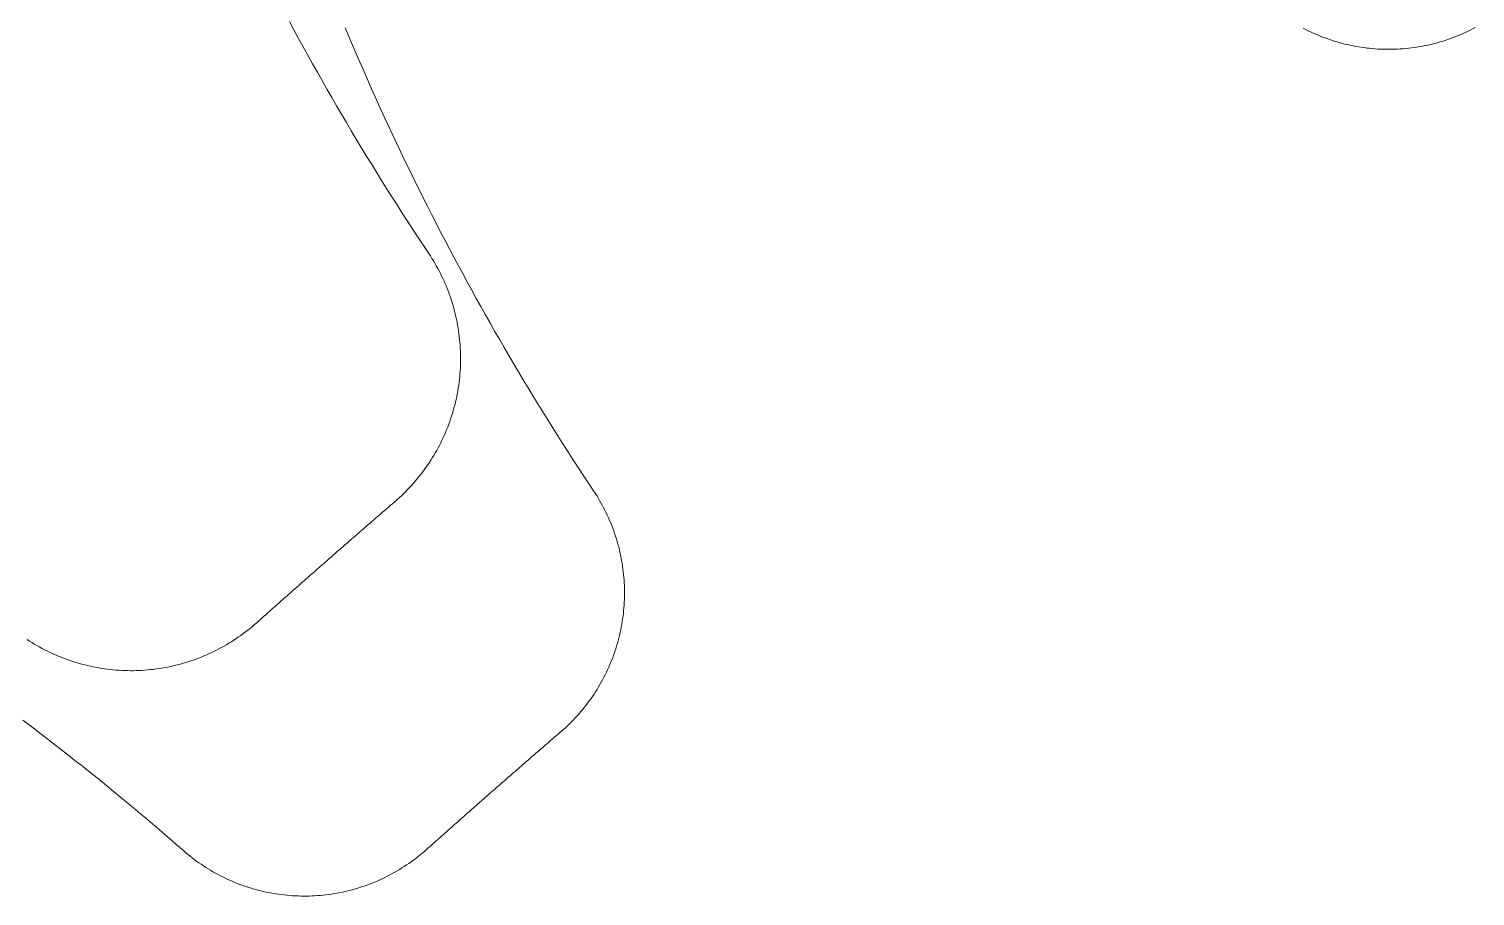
# Model space of a CAD drawing. Header units: millimetres. Extents: x 168.5 to 245.6, y 23.5 to 109.
# Drawn here: x 184.51 to 189.79, y 94.25 to 97.42 of the extents above; entities that cross this region are included whole.
import ezdxf

# ---------------------------------------------------------------- set-up
doc = ezdxf.new("R2010")
doc.units = ezdxf.units.MM
doc.layers.get('0').update_dxf_attribs({"true_color": 0xc2ced6})

# ---------------------------------------------------------------- blocks, each defined once
blk = doc.blocks.new('A$C346350F0')
at = {"color": 0, "linetype": 'Continuous', "lineweight": 0}
for points in [[(-21.5861, 31.1981), (-21.5694, 31.167), (-21.5525, 31.1359), (-21.5355, 31.1049), (-21.5184, 31.074), (-21.5012, 31.0431), (-21.4839, 31.0122), (-21.4665, 30.9815), (-21.449, 30.9508), (-21.4314, 30.9201), (-21.4137, 30.8895), (-21.3958, 30.859), (-21.3779, 30.8285), (-21.3599, 30.7981), (-21.3417, 30.7677), (-21.3235, 30.7375), (-21.3051, 30.7072), (-21.2867, 30.6771), (-21.2681, 30.647), (-21.2494, 30.617), (-21.2307, 30.587), (-21.2118, 30.5571), (-21.1928, 30.5273), (-21.1737, 30.4975), (-21.1546, 30.4678), (-21.1353, 30.4381), (-21.1159, 30.4086), (-21.0964, 30.3791), (-21.0768, 30.3496)], [(-21.3822, 31.1748), (-21.3689, 31.1431), (-21.3555, 31.1115), (-21.342, 31.0799), (-21.3284, 31.0484), (-21.3147, 31.0169), (-21.3008, 30.9854), (-21.2869, 30.9541), (-21.2728, 30.9227), (-21.2587, 30.8914), (-21.2444, 30.8602), (-21.23, 30.829), (-21.2155, 30.7978), (-21.2009, 30.7668), (-21.1862, 30.7357), (-21.1714, 30.7047), (-21.1565, 30.6738), (-21.1415, 30.6429), (-21.1264, 30.6121), (-21.1111, 30.5813), (-21.0958, 30.5505), (-21.0804, 30.5199), (-21.0648, 30.4892), (-21.0491, 30.4587), (-21.0334, 30.4281), (-21.0175, 30.3977), (-21.0015, 30.3673), (-20.9855, 30.3369), (-20.9693, 30.3066), (-20.953, 30.2764), (-20.9366, 30.2462), (-20.9201, 30.2161), (-20.9035, 30.186), (-20.8868, 30.156), (-20.87, 30.126), (-20.8531, 30.0961), (-20.8361, 30.0663), (-20.819, 30.0365), (-20.8018, 30.0068), (-20.7844, 29.9771), (-20.767, 29.9475), (-20.7495, 29.918), (-20.7319, 29.8885), (-20.7141, 29.8591), (-20.6963, 29.8297), (-20.6784, 29.8004), (-20.6603, 29.7712), (-20.6422, 29.742), (-20.624, 29.7129), (-20.6056, 29.6839), (-20.5872, 29.6549), (-20.5687, 29.626), (-20.55, 29.5971), (-20.5313, 29.5683), (-20.5125, 29.5396), (-20.4936, 29.511), (-20.4745, 29.4824)], [(-17.8825, 31.1732), (-17.8735, 31.1685), (-17.8643, 31.164), (-17.8551, 31.1596), (-17.8458, 31.1553), (-17.8365, 31.1511), (-17.827, 31.1472), (-17.8176, 31.1433), (-17.8081, 31.1396), (-17.7985, 31.1361), (-17.7888, 31.1327), (-17.7792, 31.1294), (-17.7694, 31.1263), (-17.7596, 31.1233), (-17.7498, 31.1205), (-17.7399, 31.1178), (-17.73, 31.1153), (-17.7201, 31.113), (-17.7101, 31.1108), (-17.7001, 31.1087), (-17.6901, 31.1068), (-17.68, 31.105), (-17.6699, 31.1034), (-17.6598, 31.102), (-17.6496, 31.1007), (-17.6395, 31.0996), (-17.6293, 31.0986), (-17.6191, 31.0978), (-17.6089, 31.0971), (-17.5987, 31.0966), (-17.5885, 31.0962), (-17.5783, 31.096), (-17.5681, 31.096), (-17.5579, 31.0961), (-17.5476, 31.0964), (-17.5374, 31.0968), (-17.5272, 31.0974), (-17.517, 31.0981), (-17.5069, 31.099), (-17.4967, 31.1), (-17.4865, 31.1012), (-17.4764, 31.1026), (-17.4663, 31.1041), (-17.4562, 31.1057), (-17.4462, 31.1075), (-17.4361, 31.1095), (-17.4261, 31.1116), (-17.4162, 31.1139), (-17.4062, 31.1163), (-17.3963, 31.1189), (-17.3865, 31.1216), (-17.3767, 31.1245), (-17.3669, 31.1275), (-17.3572, 31.1307), (-17.3475, 31.134), (-17.3379, 31.1375), (-17.3284, 31.1411), (-17.3189, 31.1449), (-17.3094, 31.1488), (-17.3, 31.1528), (-17.2907, 31.157), (-17.2815, 31.1613), (-17.2723, 31.1658), (-17.2632, 31.1704), (-17.2541, 31.1752)], [(-21.2002, 29.4437), (-21.1922, 29.4506), (-21.1844, 29.4577), (-21.1767, 29.4648), (-21.1691, 29.4721), (-21.1617, 29.4795), (-21.1543, 29.487), (-21.147, 29.4946), (-21.1399, 29.5024), (-21.1329, 29.5102), (-21.126, 29.5182), (-21.1192, 29.5262), (-21.1126, 29.5344), (-21.1061, 29.5426), (-21.0997, 29.551), (-21.0934, 29.5594), (-21.0872, 29.568), (-21.0812, 29.5766), (-21.0754, 29.5853), (-21.0696, 29.5941), (-21.064, 29.603), (-21.0585, 29.612), (-21.0532, 29.6211), (-21.048, 29.6302), (-21.043, 29.6395), (-21.038, 29.6488), (-21.0333, 29.6581), (-21.0286, 29.6676), (-21.0242, 29.6771), (-21.0198, 29.6867), (-21.0156, 29.6963), (-21.0116, 29.706), (-21.0077, 29.7158), (-21.0039, 29.7256), (-21.0004, 29.7355), (-20.9969, 29.7455), (-20.9936, 29.7555), (-20.9905, 29.7655), (-20.9875, 29.7756), (-20.9847, 29.7857), (-20.982, 29.7959), (-20.9795, 29.8061), (-20.9771, 29.8164), (-20.9749, 29.8266), (-20.9728, 29.837), (-20.9709, 29.8473), (-20.9692, 29.8577), (-20.9676, 29.8681), (-20.9662, 29.8785), (-20.965, 29.889), (-20.9639, 29.8994), (-20.9629, 29.9099), (-20.9621, 29.9204), (-20.9615, 29.9309), (-20.961, 29.9414), (-20.9607, 29.9519), (-20.9606, 29.9624), (-20.9606, 29.973), (-20.9608, 29.9835), (-20.9611, 29.994), (-20.9616, 30.0045), (-20.9623, 30.015), (-20.9631, 30.0255), (-20.9641, 30.036), (-20.9653, 30.0464), (-20.9666, 30.0569), (-20.968, 30.0673), (-20.9696, 30.0777), (-20.9714, 30.088), (-20.9733, 30.0984), (-20.9754, 30.1087), (-20.9777, 30.119), (-20.9801, 30.1292), (-20.9826, 30.1394), (-20.9854, 30.1496), (-20.9882, 30.1597), (-20.9913, 30.1698), (-20.9944, 30.1798), (-20.9978, 30.1898), (-21.0012, 30.1997), (-21.0049, 30.2096), (-21.0087, 30.2194), (-21.0126, 30.2292), (-21.0167, 30.2388), (-21.0209, 30.2485), (-21.0253, 30.258), (-21.0298, 30.2675), (-21.0345, 30.277), (-21.0393, 30.2863), (-21.0442, 30.2956), (-21.0493, 30.3048), (-21.0545, 30.314), (-21.0599, 30.323), (-21.0654, 30.332), (-21.071, 30.3408), (-21.0768, 30.3496)], [(-21.9734, 28.1679), (-21.9992, 28.1905), (-22.0252, 28.2131), (-22.0512, 28.2355), (-22.0773, 28.2578), (-22.1035, 28.28), (-22.1297, 28.3022), (-22.1561, 28.3243), (-22.1825, 28.3462), (-22.2089, 28.3681), (-22.2355, 28.3899), (-22.2621, 28.4116), (-22.2888, 28.4332), (-22.3156, 28.4547), (-22.3425, 28.4761), (-22.3694, 28.4974), (-22.3964, 28.5187), (-22.4235, 28.5398), (-22.4506, 28.5608), (-22.4778, 28.5818), (-22.5051, 28.6026), (-22.5325, 28.6234), (-22.5599, 28.6441)], [(-21.2002, 29.4437), (-21.2055, 29.4391), (-21.2109, 29.4344), (-21.2162, 29.4298), (-21.2216, 29.4252), (-21.2269, 29.4206), (-21.2323, 29.416), (-21.2377, 29.4113), (-21.243, 29.4067), (-21.2484, 29.4021), (-21.2537, 29.3975), (-21.2591, 29.3928), (-21.2644, 29.3882), (-21.2698, 29.3836), (-21.2751, 29.3789), (-21.2805, 29.3743), (-21.2858, 29.3697), (-21.2911, 29.365), (-21.2965, 29.3604), (-21.3018, 29.3558), (-21.3072, 29.3511), (-21.3125, 29.3465), (-21.3179, 29.3418), (-21.3232, 29.3372), (-21.3285, 29.3326), (-21.3339, 29.3279), (-21.3392, 29.3233), (-21.3445, 29.3186), (-21.3499, 29.314), (-21.3552, 29.3093), (-21.3606, 29.3047), (-21.3659, 29.3), (-21.3712, 29.2954), (-21.3766, 29.2907), (-21.3819, 29.2861), (-21.3872, 29.2814), (-21.3925, 29.2768), (-21.3979, 29.2721), (-21.4032, 29.2675), (-21.4085, 29.2628), (-21.4139, 29.2582), (-21.4192, 29.2535), (-21.4245, 29.2489), (-21.4298, 29.2442), (-21.4351, 29.2395), (-21.4405, 29.2349), (-21.4458, 29.2302), (-21.4511, 29.2255), (-21.4564, 29.2209), (-21.4617, 29.2162), (-21.4671, 29.2115), (-21.4724, 29.2069), (-21.4777, 29.2022), (-21.483, 29.1975), (-21.4883, 29.1929), (-21.4936, 29.1882), (-21.499, 29.1835), (-21.5043, 29.1789), (-21.5096, 29.1742), (-21.5149, 29.1695), (-21.5202, 29.1648), (-21.5255, 29.1602), (-21.5308, 29.1555), (-21.5361, 29.1508), (-21.5414, 29.1461), (-21.5467, 29.1414), (-21.552, 29.1368), (-21.5573, 29.1321), (-21.5626, 29.1274), (-21.5679, 29.1227), (-21.5732, 29.118), (-21.5785, 29.1133), (-21.5838, 29.1086), (-21.5891, 29.104), (-21.5944, 29.0993), (-21.5997, 29.0946), (-21.605, 29.0899), (-21.6103, 29.0852), (-21.6156, 29.0805), (-21.6209, 29.0758), (-21.6262, 29.0711), (-21.6315, 29.0664), (-21.6368, 29.0617), (-21.6421, 29.057), (-21.6473, 29.0523), (-21.6526, 29.0476), (-21.6579, 29.0429), (-21.6632, 29.0382), (-21.6685, 29.0335), (-21.6738, 29.0288), (-21.6791, 29.0241), (-21.6843, 29.0194), (-21.6896, 29.0147), (-21.6949, 29.01), (-21.7002, 29.0053), (-21.7055, 29.0006)], [(-20.5943, 28.6023), (-20.5866, 28.609), (-20.5791, 28.6159), (-20.5716, 28.6228), (-20.5642, 28.6299), (-20.5569, 28.6371), (-20.5498, 28.6444), (-20.5427, 28.6518), (-20.5358, 28.6593), (-20.529, 28.6669), (-20.5223, 28.6746), (-20.5157, 28.6825), (-20.5093, 28.6904), (-20.5029, 28.6984), (-20.4967, 28.7065), (-20.4906, 28.7147), (-20.4847, 28.723), (-20.4788, 28.7314), (-20.4731, 28.7399), (-20.4675, 28.7484), (-20.4621, 28.7571), (-20.4568, 28.7658), (-20.4516, 28.7746), (-20.4465, 28.7835), (-20.4416, 28.7925), (-20.4369, 28.8015), (-20.4322, 28.8106), (-20.4277, 28.8198), (-20.4234, 28.829), (-20.4192, 28.8384), (-20.4151, 28.8477), (-20.4112, 28.8572), (-20.4074, 28.8667), (-20.4037, 28.8762), (-20.4002, 28.8858), (-20.3969, 28.8955), (-20.3937, 28.9052), (-20.3907, 28.9149), (-20.3878, 28.9247), (-20.385, 28.9346), (-20.3824, 28.9444), (-20.38, 28.9544), (-20.3777, 28.9643), (-20.3755, 28.9743), (-20.3735, 28.9843), (-20.3717, 28.9944), (-20.37, 29.0045), (-20.3685, 29.0146), (-20.3671, 29.0247), (-20.3659, 29.0348), (-20.3648, 29.045), (-20.3639, 29.0552), (-20.3631, 29.0654), (-20.3625, 29.0756), (-20.3621, 29.0858), (-20.3618, 29.096), (-20.3616, 29.1062), (-20.3617, 29.1164), (-20.3618, 29.1267), (-20.3622, 29.1369), (-20.3626, 29.1471), (-20.3633, 29.1573), (-20.3641, 29.1675), (-20.365, 29.1776), (-20.3661, 29.1878), (-20.3674, 29.1979), (-20.3688, 29.2081), (-20.3704, 29.2182), (-20.3721, 29.2282), (-20.374, 29.2383), (-20.376, 29.2483), (-20.3782, 29.2583), (-20.3806, 29.2682), (-20.383, 29.2781), (-20.3857, 29.288), (-20.3885, 29.2978), (-20.3914, 29.3076), (-20.3945, 29.3174), (-20.3977, 29.3271), (-20.4011, 29.3367), (-20.4046, 29.3463), (-20.4083, 29.3558), (-20.4121, 29.3653), (-20.4161, 29.3747), (-20.4202, 29.3841), (-20.4245, 29.3934), (-20.4288, 29.4026), (-20.4334, 29.4118), (-20.438, 29.4209), (-20.4428, 29.4299), (-20.4478, 29.4388), (-20.4529, 29.4477), (-20.4581, 29.4565), (-20.4634, 29.4652), (-20.4689, 29.4738), (-20.4745, 29.4824)], [(-22.5445, 28.9392), (-22.5357, 28.9335), (-22.5268, 28.9279), (-22.5178, 28.9225), (-22.5087, 28.9171), (-22.4995, 28.912), (-22.4903, 28.9069), (-22.481, 28.902), (-22.4716, 28.8973), (-22.4621, 28.8927), (-22.4526, 28.8882), (-22.443, 28.8839), (-22.4334, 28.8798), (-22.4236, 28.8757), (-22.4139, 28.8719), (-22.404, 28.8681), (-22.3941, 28.8646), (-22.3842, 28.8612), (-22.3742, 28.8579), (-22.3641, 28.8548), (-22.354, 28.8518), (-22.3439, 28.849), (-22.3337, 28.8464), (-22.3235, 28.8439), (-22.3132, 28.8415), (-22.3029, 28.8393), (-22.2926, 28.8373), (-22.2823, 28.8354), (-22.2719, 28.8337), (-22.2615, 28.8322), (-22.2511, 28.8308), (-22.2406, 28.8295), (-22.2301, 28.8285), (-22.2197, 28.8276), (-22.2092, 28.8268), (-22.1987, 28.8262), (-22.1882, 28.8258), (-22.1776, 28.8255), (-22.1671, 28.8254), (-22.1566, 28.8254), (-22.1461, 28.8256), (-22.1356, 28.826), (-22.1251, 28.8265), (-22.1146, 28.8272), (-22.1041, 28.8281), (-22.0936, 28.8291), (-22.0831, 28.8302), (-22.0727, 28.8316), (-22.0623, 28.833), (-22.0519, 28.8347), (-22.0415, 28.8365), (-22.0312, 28.8385), (-22.0209, 28.8406), (-22.0106, 28.8428), (-22.0004, 28.8453), (-21.9902, 28.8479), (-21.98, 28.8506), (-21.9699, 28.8535), (-21.9599, 28.8565), (-21.9498, 28.8597), (-21.9399, 28.8631), (-21.9299, 28.8666), (-21.9201, 28.8703), (-21.9103, 28.8741), (-21.9005, 28.878), (-21.8908, 28.8821), (-21.8812, 28.8864), (-21.8717, 28.8908), (-21.8622, 28.8953), (-21.8528, 28.9), (-21.8434, 28.9048), (-21.8341, 28.9098), (-21.8249, 28.9149), (-21.8158, 28.9202), (-21.8068, 28.9256), (-21.7978, 28.9311), (-21.789, 28.9368), (-21.7802, 28.9426), (-21.7715, 28.9485), (-21.7629, 28.9545), (-21.7544, 28.9607), (-21.746, 28.9671), (-21.7377, 28.9735), (-21.7295, 28.9801), (-21.7214, 28.9868), (-21.7134, 28.9936), (-21.7055, 29.0006)], [(-20.5943, 28.6023), (-20.5995, 28.5978), (-20.6047, 28.5933), (-20.61, 28.5888), (-20.6152, 28.5843), (-20.6204, 28.5799), (-20.6256, 28.5754), (-20.6308, 28.5709), (-20.636, 28.5664), (-20.6412, 28.5619), (-20.6464, 28.5574), (-20.6516, 28.5529), (-20.6568, 28.5484), (-20.6619, 28.5439), (-20.6671, 28.5394), (-20.6723, 28.5349), (-20.6775, 28.5304), (-20.6827, 28.5259), (-20.6879, 28.5214), (-20.6931, 28.5169), (-20.6983, 28.5124), (-20.7035, 28.5079), (-20.7087, 28.5034), (-20.7139, 28.4989), (-20.719, 28.4944), (-20.7242, 28.4898), (-20.7294, 28.4853), (-20.7346, 28.4808), (-20.7398, 28.4763), (-20.745, 28.4718), (-20.7502, 28.4673), (-20.7553, 28.4628), (-20.7605, 28.4582), (-20.7657, 28.4537), (-20.7709, 28.4492), (-20.7761, 28.4447), (-20.7812, 28.4402), (-20.7864, 28.4357), (-20.7916, 28.4311), (-20.7968, 28.4266), (-20.8019, 28.4221), (-20.8071, 28.4176), (-20.8123, 28.413), (-20.8174, 28.4085), (-20.8226, 28.404), (-20.8278, 28.3995), (-20.833, 28.3949), (-20.8381, 28.3904), (-20.8433, 28.3859), (-20.8485, 28.3813), (-20.8536, 28.3768), (-20.8588, 28.3723), (-20.8639, 28.3677), (-20.8691, 28.3632), (-20.8743, 28.3587), (-20.8794, 28.3541), (-20.8846, 28.3496), (-20.8898, 28.345), (-20.8949, 28.3405), (-20.9001, 28.336), (-20.9052, 28.3314), (-20.9104, 28.3269), (-20.9155, 28.3223), (-20.9207, 28.3178), (-20.9258, 28.3132), (-20.931, 28.3087), (-20.9362, 28.3041), (-20.9413, 28.2996), (-20.9465, 28.295), (-20.9516, 28.2905), (-20.9568, 28.2859), (-20.9619, 28.2814), (-20.967, 28.2768), (-20.9722, 28.2723), (-20.9773, 28.2677), (-20.9825, 28.2632), (-20.9876, 28.2586), (-20.9928, 28.254), (-20.9979, 28.2495), (-21.0031, 28.2449), (-21.0082, 28.2404), (-21.0133, 28.2358), (-21.0185, 28.2312), (-21.0236, 28.2267), (-21.0288, 28.2221), (-21.0339, 28.2175), (-21.039, 28.213), (-21.0442, 28.2084), (-21.0493, 28.2038), (-21.0544, 28.1993), (-21.0596, 28.1947), (-21.0647, 28.1901), (-21.0698, 28.1856), (-21.075, 28.181), (-21.0801, 28.1764), (-21.0852, 28.1718)], [(-21.9734, 28.1679), (-21.9656, 28.1613), (-21.9578, 28.1547), (-21.9499, 28.1483), (-21.9418, 28.142), (-21.9337, 28.1358), (-21.9255, 28.1297), (-21.9172, 28.1237), (-21.9088, 28.1179), (-21.9003, 28.1122), (-21.8917, 28.1067), (-21.883, 28.1013), (-21.8743, 28.096), (-21.8655, 28.0908), (-21.8566, 28.0858), (-21.8476, 28.0809), (-21.8386, 28.0761), (-21.8294, 28.0715), (-21.8203, 28.0671), (-21.811, 28.0627), (-21.8017, 28.0585), (-21.7923, 28.0545), (-21.7829, 28.0506), (-21.7733, 28.0468), (-21.7638, 28.0432), (-21.7542, 28.0397), (-21.7445, 28.0364), (-21.7348, 28.0332), (-21.725, 28.0302), (-21.7152, 28.0273), (-21.7054, 28.0246), (-21.6955, 28.022), (-21.6856, 28.0196), (-21.6756, 28.0173), (-21.6656, 28.0152), (-21.6556, 28.0132), (-21.6455, 28.0114), (-21.6354, 28.0098), (-21.6253, 28.0083), (-21.6152, 28.0069), (-21.6051, 28.0057), (-21.5949, 28.0047), (-21.5847, 28.0038), (-21.5745, 28.003), (-21.5643, 28.0025), (-21.5541, 28.002), (-21.5439, 28.0018), (-21.5337, 28.0017), (-21.5234, 28.0017), (-21.5132, 28.0019), (-21.503, 28.0023), (-21.4928, 28.0028), (-21.4826, 28.0034), (-21.4724, 28.0043), (-21.4623, 28.0052), (-21.4521, 28.0064), (-21.442, 28.0077), (-21.4318, 28.0091), (-21.4217, 28.0107), (-21.4117, 28.0125), (-21.4016, 28.0144), (-21.3916, 28.0164), (-21.3817, 28.0186), (-21.3717, 28.021), (-21.3618, 28.0235), (-21.3519, 28.0262), (-21.3421, 28.029), (-21.3323, 28.0319), (-21.3226, 28.035), (-21.3129, 28.0383), (-21.3033, 28.0417), (-21.2937, 28.0453), (-21.2842, 28.049), (-21.2747, 28.0528), (-21.2653, 28.0568), (-21.2559, 28.0609), (-21.2467, 28.0652), (-21.2374, 28.0696), (-21.2283, 28.0742), (-21.2192, 28.0788), (-21.2102, 28.0837), (-21.2013, 28.0886), (-21.1924, 28.0937), (-21.1836, 28.099), (-21.175, 28.1044), (-21.1663, 28.1099), (-21.1578, 28.1155), (-21.1494, 28.1212), (-21.141, 28.1271), (-21.1328, 28.1332), (-21.1246, 28.1393), (-21.1165, 28.1456), (-21.1085, 28.152), (-21.1007, 28.1585), (-21.0929, 28.1651), (-21.0852, 28.1718)]]:
    blk.add_lwpolyline(points, dxfattribs=at)

msp = doc.modelspace()

# ---------------------------------------------------------------- block references
msp.add_blockref('A$C346350F0', (207.0437, 66.2519))

doc.saveas('drawing.dxf')
